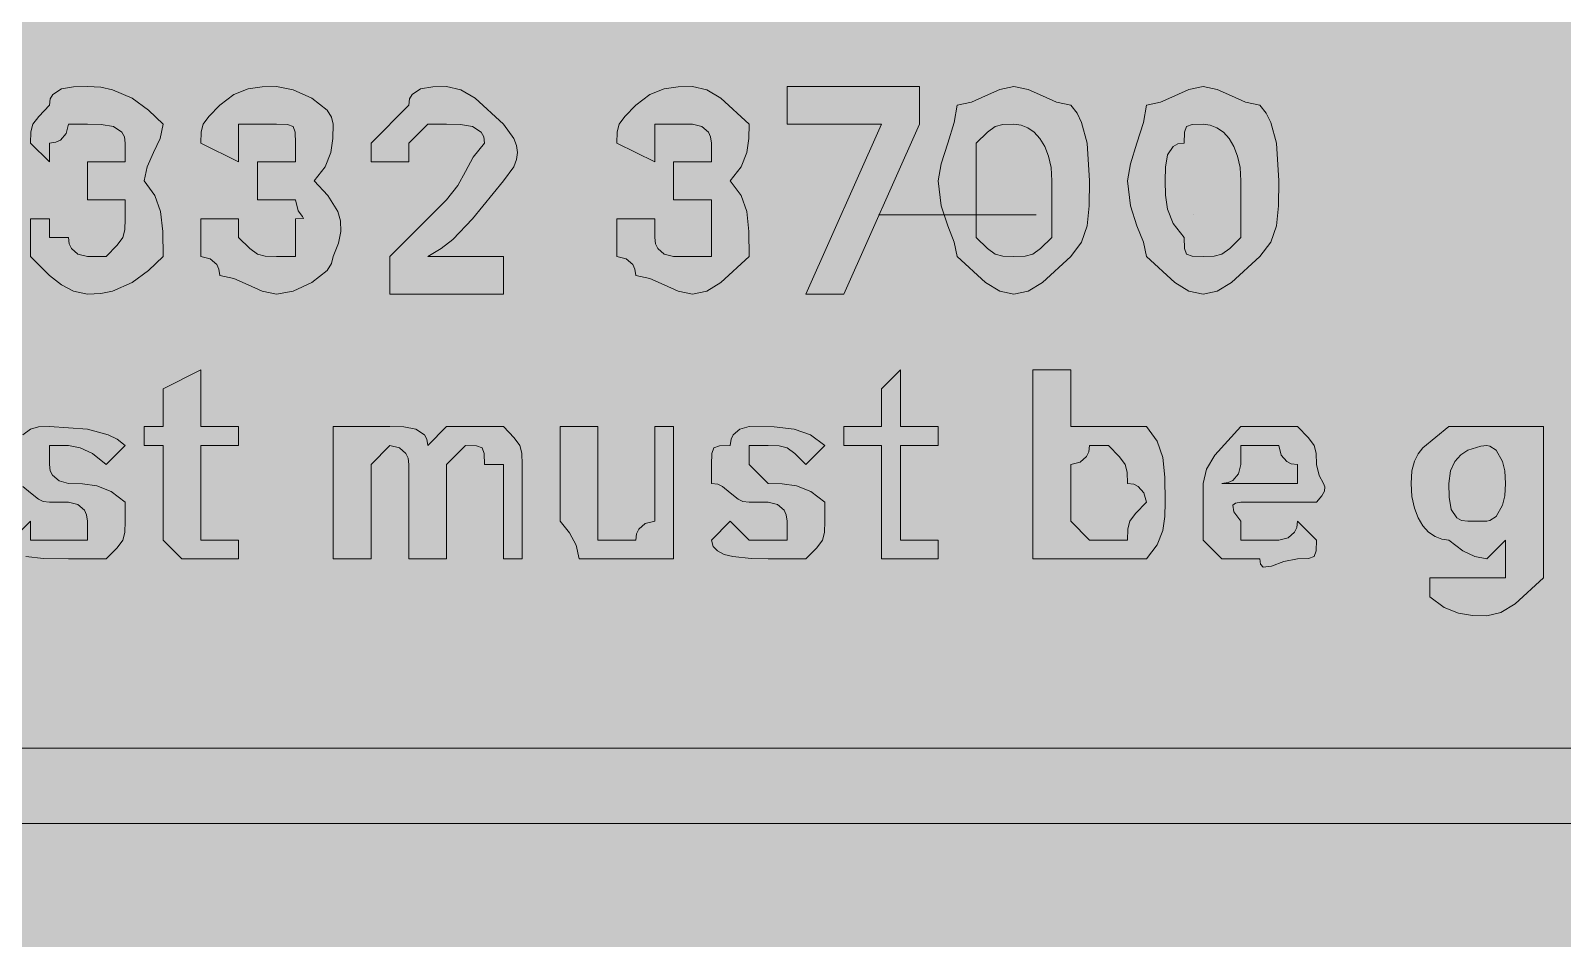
# Model space of a CAD drawing. Header units: metres. Extents: x 9 to 558, y 11 to 259.
# Drawn here: x 366.8 to 464, y 133.4 to 191 of the extents above; entities that cross this region are included whole.
import ezdxf

# ---------------------------------------------------------------- set-up
doc = ezdxf.new("R2010")
doc.units = ezdxf.units.M
for name, color, linetype, true_color in [('FILL_BLUE_0000FF', 7, 'Continuous', 0x0000ff), ('FILL_WHITE_FFFFFF', 7, 'Continuous', 0xffffff), ('STROKE_WHITE_FFFFFF', 7, 'Continuous', 0xffffff)]:
    doc.layers.add(name, color=color, linetype=linetype, true_color=true_color)

msp = doc.modelspace()

# ---------------------------------------------------------------- hatches: boundary and pattern name
at = {"layer": 'FILL_BLUE_0000FF', "true_color": 0x0000ff}
h = msp.add_hatch(color=7, dxfattribs=at)
h.dxf.hatch_style = 1
h.paths.add_polyline_path([(551.26, 259.39), (552.02, 259.23), (553.41, 258.69), (556.41, 257.04), (556.81, 256.54), (557.1, 255.95), (557.46, 254.64), (557.61, 252.24), (557.61, 18.24), (557.61, 15.84), (557.42, 14.96), (557.01, 14.19), (556.41, 13.44), (554.8, 12.05), (554.09, 11.63), (553.41, 11.34), (552.02, 11.08), (550.41, 11.04), (16.41, 11.04), (14.01, 11.04), (13.13, 11.75), (12.36, 12.24), (11.82, 12.73), (11.66, 13.04), (11.61, 13.44), (10.82, 13.89), (10.22, 14.36), (9.8, 14.85), (9.51, 15.39), (9.25, 16.65), (9.21, 18.24), (9.21, 252.24), (9.21, 254.64), (11.61, 257.04), (12.36, 257.64), (13.13, 258.05), (14.01, 258.24), (14.76, 258.84), (15.53, 259.25), (16.41, 259.44), (550.41, 259.44), (551.26, 259.39)])
at = {"layer": 'FILL_WHITE_FFFFFF', "true_color": 0xffffff}
h = msp.add_hatch(color=7, dxfattribs=at)
h.dxf.hatch_style = 1
h.paths.add_polyline_path([(372.81, 180.24), (371.61, 180.24), (370.41, 180.24), (370.41, 182.64), (371.61, 182.64), (372.81, 182.64), (372.81, 183.84), (372.76, 184.24), (372.6, 184.53), (372.06, 184.89), (371.29, 185.02), (370.41, 185.04), (369.21, 185.04), (369.06, 184.44), (368.7, 184.03), (368.41, 183.89), (368.01, 183.84), (368.01, 182.64), (366.81, 183.84), (366.83, 184.55), (366.96, 185.04), (367.32, 185.53), (368.01, 186.24), (368.06, 186.64), (368.22, 186.93), (368.76, 187.29), (369.53, 187.42), (370.41, 187.44), (371.26, 187.39), (372, 187.23), (373.26, 186.69), (374.29, 185.92), (375.21, 185.04), (375.02, 184.14), (374.61, 183.24), (374.2, 182.34), (374.01, 181.44), (374.7, 180.52), (375.06, 179.49), (375.19, 178.23), (375.21, 176.64), (374.29, 175.76), (373.26, 174.99), (372, 174.45), (371.26, 174.29), (370.41, 174.24), (369.53, 174.43), (368.76, 174.84), (368.01, 175.44), (366.81, 176.64), (366.81, 177.84), (366.81, 179.04), (368.01, 179.04), (368.01, 177.84), (369.21, 177.84), (369.26, 177.44), (369.4, 177.15), (369.81, 176.79), (370.41, 176.64), (371.61, 176.64), (372.3, 177.35), (372.66, 177.84), (372.79, 178.33), (372.81, 179.04), (372.81, 180.24)])
h = msp.add_hatch(color=7, dxfattribs=at)
h.dxf.hatch_style = 1
h.paths.add_polyline_path([(384.12, 179.06), (384.06, 179.19), (383.78, 179.55), (383.61, 180.24), (381.21, 180.24), (381.21, 182.64), (382.41, 182.64), (383.61, 182.64), (383.61, 183.84), (383.59, 184.53), (383.46, 184.89), (383.1, 185.02), (382.41, 185.04), (380.01, 185.04), (380.01, 183.84), (380.01, 182.64), (377.61, 183.84), (377.63, 184.55), (377.76, 185.04), (378.12, 185.53), (378.81, 186.24), (379.71, 186.93), (380.61, 187.29), (381.51, 187.42), (382.41, 187.44), (383.48, 187.23), (384.66, 186.69), (385.62, 185.92), (385.9, 185.49), (386.01, 185.04), (385.99, 184.14), (385.86, 183.24), (385.5, 182.34), (384.81, 181.44), (385.67, 180.52), (386.31, 179.49), (386.47, 178.9), (386.5, 178.23), (386.35, 177.49), (386.01, 176.64), (385.9, 176.19), (385.62, 175.76), (384.66, 174.99), (383.48, 174.45), (382.41, 174.24), (381.51, 174.43), (380.61, 174.84), (379.71, 175.25), (378.81, 175.44), (378.76, 175.84), (378.62, 176.13), (378.21, 176.49), (377.61, 176.64), (377.61, 177.84), (377.61, 179.04), (380.01, 179.04), (380.01, 177.84), (380.72, 177.15), (381.21, 176.79), (381.7, 176.66), (382.41, 176.64), (383.61, 176.64), (383.61, 179.04), (384.12, 179.06)])
h = msp.add_hatch(color=7, dxfattribs=at)
h.dxf.hatch_style = 1
h.paths.add_polyline_path([(388.41, 182.64), (388.41, 183.84), (390.81, 186.24), (390.86, 186.64), (391.02, 186.93), (391.56, 187.29), (392.33, 187.42), (393.21, 187.44), (394.11, 187.23), (395.01, 186.69), (396.81, 185.04), (397.48, 184.14), (397.65, 183.69), (397.71, 183.24), (397.65, 182.79), (397.48, 182.34), (396.81, 181.44), (394.86, 179.04), (393.6, 177.73), (392.86, 177.14), (392.01, 176.64), (396.81, 176.64), (396.81, 174.24), (389.61, 174.24), (389.61, 176.64), (393.21, 180.24), (393.92, 181.14), (394.41, 182.04), (394.9, 182.94), (395.61, 183.84), (395.56, 184.24), (395.4, 184.53), (394.86, 184.89), (394.09, 185.02), (393.21, 185.04), (392.01, 185.04), (390.81, 183.84), (390.81, 182.64), (388.41, 182.64)])
h = msp.add_hatch(color=7, dxfattribs=at)
h.dxf.hatch_style = 1
h.paths.add_polyline_path([(410.01, 180.24), (408.81, 180.24), (407.61, 180.24), (407.61, 182.64), (408.81, 182.64), (410.01, 182.64), (410.01, 183.84), (409.96, 184.24), (409.82, 184.53), (409.41, 184.89), (408.81, 185.04), (406.41, 185.04), (406.41, 183.84), (406.41, 182.64), (404.01, 183.84), (404.03, 184.55), (404.16, 185.04), (404.52, 185.53), (405.21, 186.24), (406.11, 186.93), (407.01, 187.29), (407.91, 187.42), (408.81, 187.44), (409.71, 187.23), (410.61, 186.69), (412.41, 185.04), (412.39, 184.14), (412.26, 183.24), (411.9, 182.34), (411.21, 181.44), (411.9, 180.52), (412.26, 179.49), (412.39, 178.23), (412.41, 176.64), (410.61, 174.99), (409.71, 174.45), (408.81, 174.24), (407.91, 174.43), (407.01, 174.84), (406.11, 175.25), (405.21, 175.44), (405.16, 175.84), (405.02, 176.13), (404.61, 176.49), (404.01, 176.64), (404.01, 177.84), (404.01, 179.04), (406.41, 179.04), (406.41, 177.84), (406.46, 177.44), (406.6, 177.15), (407.01, 176.79), (407.61, 176.64), (410.01, 176.64), (410.01, 179.04), (410.01, 180.24)])
h = msp.add_hatch(color=7, dxfattribs=at)
h.dxf.hatch_style = 1
h.paths.add_polyline_path([(420.81, 185.04), (414.81, 185.04), (414.81, 187.44), (423.21, 187.44), (423.21, 185.04), (418.41, 174.24), (416.01, 174.24), (420.81, 185.04)])
h = msp.add_hatch(color=7, dxfattribs=at)
h.dxf.hatch_style = 1
h.paths.add_polyline_path([(425.01, 183.84), (425.42, 185.15), (425.61, 186.24), (426.51, 186.43), (427.41, 186.84), (428.31, 187.25), (429.21, 187.44), (430.11, 187.25), (431.01, 186.84), (431.91, 186.43), (432.81, 186.24), (433.21, 185.74), (433.5, 185.15), (433.86, 183.84), (434.01, 181.44), (433.99, 179.85), (433.86, 178.59), (433.5, 177.56), (432.81, 176.64), (431.01, 174.99), (430.11, 174.45), (429.21, 174.24), (428.31, 174.45), (427.41, 174.99), (425.61, 176.64), (425.42, 177.56), (425.01, 178.59), (424.6, 179.85), (424.41, 181.44), (424.6, 182.53), (425.01, 183.84)])
h.paths.add_polyline_path([(430.41, 176.79), (430.9, 177.15), (431.61, 177.84), (431.61, 181.44), (431.56, 182.28), (431.4, 183.01), (431.17, 183.63), (430.86, 184.14), (430.5, 184.53), (430.09, 184.81), (429.66, 184.98), (429.21, 185.04), (428.5, 185.02), (428.01, 184.89), (427.52, 184.53), (426.81, 183.84), (426.81, 181.44), (426.81, 177.84), (427.52, 177.15), (428.01, 176.79), (428.5, 176.66), (429.21, 176.64), (429.92, 176.66), (430.41, 176.79)], flags=16)
h = msp.add_hatch(color=7, dxfattribs=at)
h.dxf.hatch_style = 1
h.paths.add_polyline_path([(437.01, 183.84), (437.42, 185.15), (437.61, 186.24), (438.51, 186.43), (439.41, 186.84), (440.31, 187.25), (441.21, 187.44), (442.11, 187.25), (443.01, 186.84), (443.91, 186.43), (444.81, 186.24), (445.21, 185.74), (445.5, 185.15), (445.86, 183.84), (446.01, 181.44), (445.99, 179.85), (445.86, 178.59), (445.5, 177.56), (444.81, 176.64), (443.01, 174.99), (442.11, 174.45), (441.21, 174.24), (440.31, 174.45), (439.41, 174.99), (437.61, 176.64), (437.42, 177.56), (437.01, 178.59), (436.6, 179.85), (436.41, 181.44), (436.6, 182.53), (437.01, 183.84)])
h.paths.add_polyline_path([(442.41, 176.79), (442.9, 177.15), (443.61, 177.84), (443.61, 181.44), (443.56, 182.28), (443.4, 183.01), (443.17, 183.63), (442.86, 184.14), (442.5, 184.53), (442.09, 184.81), (441.66, 184.98), (441.21, 185.04), (440.52, 185.02), (440.16, 184.89), (440.03, 184.53), (440.01, 183.84), (439.61, 183.79), (439.32, 183.63), (438.96, 183.09), (438.83, 182.32), (438.81, 181.44), (438.83, 180.54), (438.96, 179.64), (439.32, 178.74), (440.01, 177.84), (440.03, 177.15), (440.16, 176.79), (440.52, 176.66), (441.21, 176.64), (441.92, 176.66), (442.41, 176.79)], flags=16)
h = msp.add_hatch(color=7, dxfattribs=at)
h.dxf.hatch_style = 1
h.paths.add_polyline_path([(378.81, 158.64), (380.01, 158.64), (380.01, 157.44), (376.41, 157.44), (375.21, 158.64), (375.21, 164.64), (374.01, 164.64), (374.01, 165.84), (375.21, 165.84), (375.21, 168.24), (377.61, 169.44), (377.61, 165.84), (380.01, 165.84), (380.01, 164.64), (377.61, 164.64), (377.61, 158.64), (378.81, 158.64)])
h = msp.add_hatch(color=7, dxfattribs=at)
h.dxf.hatch_style = 1
h.paths.add_polyline_path([(423.21, 158.64), (424.41, 158.64), (424.41, 157.44), (422.01, 157.44), (420.81, 157.44), (420.81, 158.64), (420.81, 164.64), (418.41, 164.64), (418.41, 165.84), (420.81, 165.84), (420.81, 168.24), (422.01, 169.44), (422.01, 165.84), (424.41, 165.84), (424.41, 164.64), (422.01, 164.64), (422.01, 158.64), (423.21, 158.64)])
h = msp.add_hatch(color=7, dxfattribs=at)
h.dxf.hatch_style = 1
h.paths.add_polyline_path([(438.3, 164.92), (438.66, 163.89), (438.79, 162.63), (438.81, 161.04), (438.79, 160.14), (438.66, 159.24), (438.3, 158.34), (437.61, 157.44), (435.21, 157.44), (432.81, 157.44), (430.41, 157.44), (430.41, 169.44), (432.81, 169.44), (432.81, 165.84), (437.61, 165.84), (438.3, 164.92)])
h.paths.add_polyline_path([(436.43, 159.35), (436.56, 159.84), (436.92, 160.33), (437.61, 161.04), (437.46, 161.64), (437.1, 162.05), (436.81, 162.19), (436.41, 162.24), (436.39, 162.95), (436.26, 163.44), (435.9, 163.93), (435.21, 164.64), (434.01, 164.64), (433.96, 164.24), (433.82, 163.95), (433.41, 163.59), (432.81, 163.44), (432.81, 162.24), (432.81, 161.04), (432.81, 159.84), (434.01, 158.64), (435.21, 158.64), (436.41, 158.64), (436.43, 159.35)], flags=16)
h = msp.add_hatch(color=7, dxfattribs=at)
h.dxf.hatch_style = 1
h.paths.add_polyline_path([(368.06, 163.04), (368.2, 162.75), (368.61, 162.39), (369.21, 162.24), (370.11, 162.22), (371.01, 162.09), (371.91, 161.73), (372.81, 161.04), (372.81, 159.84), (372.79, 159.13), (372.66, 158.64), (372.3, 158.15), (371.61, 157.44), (369.21, 157.44), (367.63, 157.46), (366.51, 157.59), (366.12, 157.73), (365.83, 157.95), (365.67, 158.24), (365.61, 158.64), (366.81, 159.84), (366.81, 158.64), (369.21, 158.64), (370.41, 158.64), (370.41, 159.84), (370.36, 160.24), (370.22, 160.53), (369.81, 160.89), (369.21, 161.04), (368.01, 161.04), (367.61, 161.09), (367.3, 161.23), (366.81, 161.64), (366.32, 162.05), (366.01, 162.19), (365.61, 162.24), (365.61, 163.44), (365.61, 164.64), (366.32, 165.33), (366.81, 165.69), (367.3, 165.82), (368.01, 165.84), (370.41, 165.69), (371.72, 165.33), (372.31, 165.04), (372.81, 164.64), (371.61, 163.44), (370.73, 164.13), (369.96, 164.49), (369.21, 164.64), (368.01, 164.64), (368.01, 163.44), (368.06, 163.04)])
h = msp.add_hatch(color=7, dxfattribs=at)
h.dxf.hatch_style = 1
h.paths.add_polyline_path([(389.61, 165.84), (390.49, 165.82), (391.26, 165.69), (391.8, 165.33), (391.96, 165.04), (392.01, 164.64), (393.21, 165.84), (394.41, 165.84), (396.81, 165.84), (397.5, 165.13), (397.86, 164.64), (397.99, 164.15), (398.01, 163.44), (398.01, 157.44), (396.81, 157.44), (396.81, 163.44), (395.61, 163.44), (395.59, 164.13), (395.46, 164.49), (395.1, 164.62), (394.41, 164.64), (393.21, 163.44), (393.21, 162.24), (393.21, 157.44), (390.81, 157.44), (390.81, 163.44), (390.76, 163.84), (390.62, 164.13), (390.21, 164.49), (389.61, 164.64), (388.41, 163.44), (388.41, 162.24), (388.41, 157.44), (386.01, 157.44), (386.01, 165.84), (388.41, 165.84), (389.61, 165.84)])
h = msp.add_hatch(color=7, dxfattribs=at)
h.dxf.hatch_style = 1
h.paths.add_polyline_path([(401.61, 157.44), (401.42, 158.32), (401.01, 159.09), (400.41, 159.84), (400.41, 165.84), (402.81, 165.84), (402.81, 159.84), (402.81, 158.64), (404.01, 158.64), (405.21, 158.64), (405.26, 159.04), (405.4, 159.33), (405.81, 159.69), (406.41, 159.84), (406.41, 165.84), (407.61, 165.84), (407.61, 157.44), (406.41, 157.44), (405.21, 157.44), (404.01, 157.44), (401.61, 157.44)])
h = msp.add_hatch(color=7, dxfattribs=at)
h.dxf.hatch_style = 1
h.paths.add_polyline_path([(413.61, 162.24), (414.51, 162.22), (415.41, 162.09), (416.31, 161.73), (417.21, 161.04), (417.21, 159.84), (417.19, 159.13), (417.06, 158.64), (416.7, 158.15), (416.01, 157.44), (413.61, 157.44), (412.54, 157.46), (411.36, 157.59), (410.83, 157.73), (410.4, 157.95), (410.12, 158.24), (410.01, 158.64), (411.21, 159.84), (412.41, 158.64), (413.61, 158.64), (414.81, 158.64), (414.81, 159.84), (414.76, 160.24), (414.62, 160.53), (414.21, 160.89), (413.61, 161.04), (412.41, 161.04), (412.01, 161.09), (411.7, 161.23), (411.21, 161.64), (410.72, 162.05), (410.41, 162.19), (410.01, 162.24), (410.01, 163.44), (410.03, 164.13), (410.16, 164.49), (410.52, 164.62), (411.21, 164.64), (411.26, 165.04), (411.4, 165.33), (411.81, 165.69), (412.41, 165.84), (414, 165.82), (415.26, 165.69), (416.29, 165.33), (417.21, 164.64), (416.01, 163.44), (415.3, 164.13), (414.81, 164.49), (414.32, 164.62), (413.61, 164.64), (412.41, 164.64), (412.41, 163.44), (413.61, 162.24)])
h = msp.add_hatch(color=7, dxfattribs=at)
h.dxf.hatch_style = 1
h.paths.add_polyline_path([(441.21, 158.64), (441.21, 162.24), (441.42, 163.14), (441.96, 164.04), (443.61, 165.84), (447.21, 165.84), (447.9, 165.13), (448.26, 164.64), (448.39, 164.15), (448.41, 163.44), (448.58, 162.73), (448.86, 162.24), (448.94, 162.01), (448.92, 161.75), (448.75, 161.44), (448.41, 161.04), (443.61, 161.04), (443.27, 160.99), (443.1, 160.85), (443.16, 160.44), (443.61, 159.84), (443.61, 158.64), (446.01, 158.64), (446.61, 158.79), (447.02, 159.15), (447.16, 159.44), (447.21, 159.84), (448.41, 158.64), (448.39, 157.95), (448.26, 157.59), (447.9, 157.46), (447.21, 157.44), (446.33, 157.27), (445.56, 156.99), (445.02, 156.93), (444.86, 157.1), (444.81, 157.44), (442.41, 157.44), (441.21, 158.64)])
h.paths.add_polyline_path([(447.21, 163.44), (446.81, 163.49), (446.52, 163.63), (446.16, 164.04), (446.01, 164.64), (443.61, 164.64), (443.61, 163.44), (443.46, 162.84), (443.1, 162.43), (442.81, 162.29), (442.41, 162.24), (447.21, 162.24), (447.21, 163.44)], flags=16)
h = msp.add_hatch(color=7, dxfattribs=at)
h.dxf.hatch_style = 1
h.paths.add_polyline_path([(462.81, 156.24), (461.01, 154.59), (460.11, 154.05), (459.21, 153.84), (458.31, 153.86), (457.41, 153.99), (456.51, 154.35), (455.61, 155.04), (455.61, 156.24), (458.01, 156.24), (460.41, 156.24), (460.41, 157.44), (460.41, 158.64), (459.21, 157.44), (458.46, 157.59), (457.69, 157.95), (456.81, 158.64), (456.36, 158.7), (455.93, 158.86), (455.52, 159.15), (455.16, 159.54), (454.85, 160.05), (454.62, 160.66), (454.46, 161.4), (454.41, 162.24), (454.46, 163.03), (454.62, 163.65), (454.85, 164.12), (455.16, 164.49), (456.81, 165.84), (459.21, 165.84), (460.41, 165.84), (462.81, 165.84), (462.81, 156.24)])
h.paths.add_polyline_path([(458.01, 164.34), (457.57, 164.05), (457.18, 163.63), (456.91, 163.03), (456.81, 162.24), (456.83, 161.36), (456.96, 160.59), (457.32, 160.05), (457.61, 159.89), (458.01, 159.84), (459.21, 159.84), (459.4, 159.88), (459.81, 160.14), (460.22, 160.85), (460.36, 161.45), (460.41, 162.24), (460.36, 163.03), (460.22, 163.63), (459.81, 164.34), (459.4, 164.6), (459.21, 164.64), (458.83, 164.6), (458.01, 164.34)], flags=16)
h = msp.add_hatch(color=7, dxfattribs=at)
h.dxf.hatch_style = 1
h.paths.add_polyline_path([(62.01, 140.64), (62.01, 145.44), (495.21, 145.44), (490.41, 150.24), (497.61, 150.24), (504.81, 143.04), (497.61, 135.84), (490.41, 135.84), (495.21, 140.64), (62.01, 140.64)])

# ---------------------------------------------------------------- linework, layer by layer
at = {"layer": 'FILL_WHITE_FFFFFF', "lineweight": 0, "true_color": 0xffffff}
for points in [[(372.81, 180.24), (371.61, 180.24), (370.41, 180.24), (370.41, 182.64), (371.61, 182.64), (372.81, 182.64), (372.81, 183.84), (372.76, 184.24), (372.6, 184.53), (372.06, 184.89), (371.29, 185.02), (370.41, 185.04), (369.21, 185.04), (369.06, 184.44), (368.7, 184.03), (368.41, 183.89), (368.01, 183.84), (368.01, 182.64), (366.81, 183.84), (366.83, 184.55), (366.96, 185.04), (367.32, 185.53), (368.01, 186.24), (368.06, 186.64), (368.22, 186.93), (368.76, 187.29), (369.53, 187.42), (370.41, 187.44), (371.26, 187.39), (372, 187.23), (373.26, 186.69), (374.29, 185.92), (375.21, 185.04), (375.02, 184.14), (374.61, 183.24), (374.2, 182.34), (374.01, 181.44), (374.7, 180.52), (375.06, 179.49), (375.19, 178.23), (375.21, 176.64), (374.29, 175.76), (373.26, 174.99), (372, 174.45), (371.26, 174.29), (370.41, 174.24), (369.53, 174.43), (368.76, 174.84), (368.01, 175.44), (366.81, 176.64), (366.81, 177.84), (366.81, 179.04), (368.01, 179.04), (368.01, 177.84), (369.21, 177.84), (369.26, 177.44), (369.4, 177.15), (369.81, 176.79), (370.41, 176.64), (371.61, 176.64), (372.3, 177.35), (372.66, 177.84), (372.79, 178.33), (372.81, 179.04)], [(384.12, 179.06), (384.06, 179.19), (383.78, 179.55), (383.61, 180.24), (381.21, 180.24), (381.21, 182.64), (382.41, 182.64), (383.61, 182.64), (383.61, 183.84), (383.59, 184.53), (383.46, 184.89), (383.1, 185.02), (382.41, 185.04), (380.01, 185.04), (380.01, 183.84), (380.01, 182.64), (377.61, 183.84), (377.63, 184.55), (377.76, 185.04), (378.12, 185.53), (378.81, 186.24), (379.71, 186.93), (380.61, 187.29), (381.51, 187.42), (382.41, 187.44), (383.48, 187.23), (384.66, 186.69), (385.62, 185.92), (385.9, 185.49), (386.01, 185.04), (385.99, 184.14), (385.86, 183.24), (385.5, 182.34), (384.81, 181.44), (385.67, 180.52), (386.31, 179.49), (386.47, 178.9), (386.5, 178.23), (386.35, 177.49), (386.01, 176.64), (385.9, 176.19), (385.62, 175.76), (384.66, 174.99), (383.48, 174.45), (382.41, 174.24), (381.51, 174.43), (380.61, 174.84), (379.71, 175.25), (378.81, 175.44), (378.76, 175.84), (378.62, 176.13), (378.21, 176.49), (377.61, 176.64), (377.61, 177.84), (377.61, 179.04), (380.01, 179.04), (380.01, 177.84), (380.72, 177.15), (381.21, 176.79), (381.7, 176.66), (382.41, 176.64), (383.61, 176.64), (383.61, 179.04)], [(388.41, 182.64), (388.41, 183.84), (390.81, 186.24), (390.86, 186.64), (391.02, 186.93), (391.56, 187.29), (392.33, 187.42), (393.21, 187.44), (394.11, 187.23), (395.01, 186.69), (396.81, 185.04), (397.48, 184.14), (397.65, 183.69), (397.71, 183.24), (397.65, 182.79), (397.48, 182.34), (396.81, 181.44), (394.86, 179.04), (393.6, 177.73), (392.86, 177.14), (392.01, 176.64), (396.81, 176.64), (396.81, 174.24), (389.61, 174.24), (389.61, 176.64), (393.21, 180.24), (393.92, 181.14), (394.41, 182.04), (394.9, 182.94), (395.61, 183.84), (395.56, 184.24), (395.4, 184.53), (394.86, 184.89), (394.09, 185.02), (393.21, 185.04), (392.01, 185.04), (390.81, 183.84), (390.81, 182.64)], [(410.01, 180.24), (408.81, 180.24), (407.61, 180.24), (407.61, 182.64), (408.81, 182.64), (410.01, 182.64), (410.01, 183.84), (409.96, 184.24), (409.82, 184.53), (409.41, 184.89), (408.81, 185.04), (406.41, 185.04), (406.41, 183.84), (406.41, 182.64), (404.01, 183.84), (404.03, 184.55), (404.16, 185.04), (404.52, 185.53), (405.21, 186.24), (406.11, 186.93), (407.01, 187.29), (407.91, 187.42), (408.81, 187.44), (409.71, 187.23), (410.61, 186.69), (412.41, 185.04), (412.39, 184.14), (412.26, 183.24), (411.9, 182.34), (411.21, 181.44), (411.9, 180.52), (412.26, 179.49), (412.39, 178.23), (412.41, 176.64), (410.61, 174.99), (409.71, 174.45), (408.81, 174.24), (407.91, 174.43), (407.01, 174.84), (406.11, 175.25), (405.21, 175.44), (405.16, 175.84), (405.02, 176.13), (404.61, 176.49), (404.01, 176.64), (404.01, 177.84), (404.01, 179.04), (406.41, 179.04), (406.41, 177.84), (406.46, 177.44), (406.6, 177.15), (407.01, 176.79), (407.61, 176.64), (410.01, 176.64), (410.01, 179.04)], [(420.81, 185.04), (414.81, 185.04), (414.81, 187.44), (423.21, 187.44), (423.21, 185.04), (418.41, 174.24), (416.01, 174.24)], [(425.01, 183.84), (425.42, 185.15), (425.61, 186.24), (426.51, 186.43), (427.41, 186.84), (428.31, 187.25), (429.21, 187.44), (430.11, 187.25), (431.01, 186.84), (431.91, 186.43), (432.81, 186.24), (433.21, 185.74), (433.5, 185.15), (433.86, 183.84), (434.01, 181.44), (433.99, 179.85), (433.86, 178.59), (433.5, 177.56), (432.81, 176.64), (431.01, 174.99), (430.11, 174.45), (429.21, 174.24), (428.31, 174.45), (427.41, 174.99), (425.61, 176.64), (425.42, 177.56), (425.01, 178.59), (424.6, 179.85), (424.41, 181.44), (424.6, 182.53)], [(437.01, 183.84), (437.42, 185.15), (437.61, 186.24), (438.51, 186.43), (439.41, 186.84), (440.31, 187.25), (441.21, 187.44), (442.11, 187.25), (443.01, 186.84), (443.91, 186.43), (444.81, 186.24), (445.21, 185.74), (445.5, 185.15), (445.86, 183.84), (446.01, 181.44), (445.99, 179.85), (445.86, 178.59), (445.5, 177.56), (444.81, 176.64), (443.01, 174.99), (442.11, 174.45), (441.21, 174.24), (440.31, 174.45), (439.41, 174.99), (437.61, 176.64), (437.42, 177.56), (437.01, 178.59), (436.6, 179.85), (436.41, 181.44), (436.6, 182.53)], [(430.41, 176.79), (430.9, 177.15), (431.61, 177.84), (431.61, 181.44), (431.56, 182.28), (431.4, 183.01), (431.17, 183.63), (430.86, 184.14), (430.5, 184.53), (430.09, 184.81), (429.66, 184.98), (429.21, 185.04), (428.5, 185.02), (428.01, 184.89), (427.52, 184.53), (426.81, 183.84), (426.81, 181.44), (426.81, 177.84), (427.52, 177.15), (428.01, 176.79), (428.5, 176.66), (429.21, 176.64), (429.92, 176.66)], [(442.41, 176.79), (442.9, 177.15), (443.61, 177.84), (443.61, 181.44), (443.56, 182.28), (443.4, 183.01), (443.17, 183.63), (442.86, 184.14), (442.5, 184.53), (442.09, 184.81), (441.66, 184.98), (441.21, 185.04), (440.52, 185.02), (440.16, 184.89), (440.03, 184.53), (440.01, 183.84), (439.61, 183.79), (439.32, 183.63), (438.96, 183.09), (438.83, 182.32), (438.81, 181.44), (438.83, 180.54), (438.96, 179.64), (439.32, 178.74), (440.01, 177.84), (440.03, 177.15), (440.16, 176.79), (440.52, 176.66), (441.21, 176.64), (441.92, 176.66)], [(378.81, 158.64), (380.01, 158.64), (380.01, 157.44), (376.41, 157.44), (375.21, 158.64), (375.21, 164.64), (374.01, 164.64), (374.01, 165.84), (375.21, 165.84), (375.21, 168.24), (377.61, 169.44), (377.61, 165.84), (380.01, 165.84), (380.01, 164.64), (377.61, 164.64), (377.61, 158.64)], [(423.21, 158.64), (424.41, 158.64), (424.41, 157.44), (422.01, 157.44), (420.81, 157.44), (420.81, 158.64), (420.81, 164.64), (418.41, 164.64), (418.41, 165.84), (420.81, 165.84), (420.81, 168.24), (422.01, 169.44), (422.01, 165.84), (424.41, 165.84), (424.41, 164.64), (422.01, 164.64), (422.01, 158.64)], [(438.3, 164.92), (438.66, 163.89), (438.79, 162.63), (438.81, 161.04), (438.79, 160.14), (438.66, 159.24), (438.3, 158.34), (437.61, 157.44), (435.21, 157.44), (432.81, 157.44), (430.41, 157.44), (430.41, 169.44), (432.81, 169.44), (432.81, 165.84), (437.61, 165.84)], [(389.61, 165.84), (390.49, 165.82), (391.26, 165.69), (391.8, 165.33), (391.96, 165.04), (392.01, 164.64), (393.21, 165.84), (394.41, 165.84), (396.81, 165.84), (397.5, 165.13), (397.86, 164.64), (397.99, 164.15), (398.01, 163.44), (398.01, 157.44), (396.81, 157.44), (396.81, 163.44), (395.61, 163.44), (395.59, 164.13), (395.46, 164.49), (395.1, 164.62), (394.41, 164.64), (393.21, 163.44), (393.21, 162.24), (393.21, 157.44), (390.81, 157.44), (390.81, 163.44), (390.76, 163.84), (390.62, 164.13), (390.21, 164.49), (389.61, 164.64), (388.41, 163.44), (388.41, 162.24), (388.41, 157.44), (386.01, 157.44), (386.01, 165.84), (388.41, 165.84)], [(401.61, 157.44), (401.42, 158.32), (401.01, 159.09), (400.41, 159.84), (400.41, 165.84), (402.81, 165.84), (402.81, 159.84), (402.81, 158.64), (404.01, 158.64), (405.21, 158.64), (405.26, 159.04), (405.4, 159.33), (405.81, 159.69), (406.41, 159.84), (406.41, 165.84), (407.61, 165.84), (407.61, 157.44), (406.41, 157.44), (405.21, 157.44), (404.01, 157.44)], [(413.61, 162.24), (414.51, 162.22), (415.41, 162.09), (416.31, 161.73), (417.21, 161.04), (417.21, 159.84), (417.19, 159.13), (417.06, 158.64), (416.7, 158.15), (416.01, 157.44), (413.61, 157.44), (412.54, 157.46), (411.36, 157.59), (410.83, 157.73), (410.4, 157.95), (410.12, 158.24), (410.01, 158.64), (411.21, 159.84), (412.41, 158.64), (413.61, 158.64), (414.81, 158.64), (414.81, 159.84), (414.76, 160.24), (414.62, 160.53), (414.21, 160.89), (413.61, 161.04), (412.41, 161.04), (412.01, 161.09), (411.7, 161.23), (411.21, 161.64), (410.72, 162.05), (410.41, 162.19), (410.01, 162.24), (410.01, 163.44), (410.03, 164.13), (410.16, 164.49), (410.52, 164.62), (411.21, 164.64), (411.26, 165.04), (411.4, 165.33), (411.81, 165.69), (412.41, 165.84), (414, 165.82), (415.26, 165.69), (416.29, 165.33), (417.21, 164.64), (416.01, 163.44), (415.3, 164.13), (414.81, 164.49), (414.32, 164.62), (413.61, 164.64), (412.41, 164.64), (412.41, 163.44)], [(441.21, 158.64), (441.21, 162.24), (441.42, 163.14), (441.96, 164.04), (443.61, 165.84), (447.21, 165.84), (447.9, 165.13), (448.26, 164.64), (448.39, 164.15), (448.41, 163.44), (448.58, 162.73), (448.86, 162.24), (448.94, 162.01), (448.92, 161.75), (448.75, 161.44), (448.41, 161.04), (443.61, 161.04), (443.27, 160.99), (443.1, 160.85), (443.16, 160.44), (443.61, 159.84), (443.61, 158.64), (446.01, 158.64), (446.61, 158.79), (447.02, 159.15), (447.16, 159.44), (447.21, 159.84), (448.41, 158.64), (448.39, 157.95), (448.26, 157.59), (447.9, 157.46), (447.21, 157.44), (446.33, 157.27), (445.56, 156.99), (445.02, 156.93), (444.86, 157.1), (444.81, 157.44), (442.41, 157.44)], [(462.81, 156.24), (461.01, 154.59), (460.11, 154.05), (459.21, 153.84), (458.31, 153.86), (457.41, 153.99), (456.51, 154.35), (455.61, 155.04), (455.61, 156.24), (458.01, 156.24), (460.41, 156.24), (460.41, 157.44), (460.41, 158.64), (459.21, 157.44), (458.46, 157.59), (457.69, 157.95), (456.81, 158.64), (456.36, 158.7), (455.93, 158.86), (455.52, 159.15), (455.16, 159.54), (454.85, 160.05), (454.62, 160.66), (454.46, 161.4), (454.41, 162.24), (454.46, 163.03), (454.62, 163.65), (454.85, 164.12), (455.16, 164.49), (456.81, 165.84), (459.21, 165.84), (460.41, 165.84), (462.81, 165.84)], [(436.43, 159.35), (436.56, 159.84), (436.92, 160.33), (437.61, 161.04), (437.46, 161.64), (437.1, 162.05), (436.81, 162.19), (436.41, 162.24), (436.39, 162.95), (436.26, 163.44), (435.9, 163.93), (435.21, 164.64), (434.01, 164.64), (433.96, 164.24), (433.82, 163.95), (433.41, 163.59), (432.81, 163.44), (432.81, 162.24), (432.81, 161.04), (432.81, 159.84), (434.01, 158.64), (435.21, 158.64), (436.41, 158.64)], [(447.21, 163.44), (446.81, 163.49), (446.52, 163.63), (446.16, 164.04), (446.01, 164.64), (443.61, 164.64), (443.61, 163.44), (443.46, 162.84), (443.1, 162.43), (442.81, 162.29), (442.41, 162.24), (447.21, 162.24)], [(458.01, 164.34), (457.57, 164.05), (457.18, 163.63), (456.91, 163.03), (456.81, 162.24), (456.83, 161.36), (456.96, 160.59), (457.32, 160.05), (457.61, 159.89), (458.01, 159.84), (459.21, 159.84), (459.4, 159.88), (459.81, 160.14), (460.22, 160.85), (460.36, 161.45), (460.41, 162.24), (460.36, 163.03), (460.22, 163.63), (459.81, 164.34), (459.4, 164.6), (459.21, 164.64), (458.83, 164.6)], [(62.01, 140.64), (62.01, 145.44), (495.21, 145.44), (490.41, 150.24), (497.61, 150.24), (504.81, 143.04), (497.61, 135.84), (490.41, 135.84), (495.21, 140.64)]]:
    msp.add_lwpolyline(points, close=True, dxfattribs=at)
for points in [[(366.32, 165.33), (366.81, 165.69), (367.3, 165.82), (368.01, 165.84), (370.41, 165.69), (371.72, 165.33), (372.31, 165.04), (372.81, 164.64), (371.61, 163.44), (370.73, 164.13), (369.96, 164.49), (369.21, 164.64), (368.01, 164.64), (368.01, 163.44), (368.06, 163.04), (368.2, 162.75), (368.61, 162.39), (369.21, 162.24), (370.11, 162.22), (371.01, 162.09), (371.91, 161.73), (372.81, 161.04), (372.81, 159.84), (372.79, 159.13), (372.66, 158.64), (372.3, 158.15), (371.61, 157.44), (369.21, 157.44), (367.63, 157.46), (366.51, 157.59)], [(365.61, 158.64), (366.81, 159.84), (366.81, 158.64), (369.21, 158.64), (370.41, 158.64), (370.41, 159.84), (370.36, 160.24), (370.22, 160.53), (369.81, 160.89), (369.21, 161.04), (368.01, 161.04), (367.61, 161.09), (367.3, 161.23), (366.81, 161.64), (366.32, 162.05)]]:
    msp.add_lwpolyline(points, dxfattribs=at)
at = {"layer": 'STROKE_WHITE_FFFFFF', "lineweight": 0, "true_color": 0xffffff}
for points in [[(420.61, 179.28), (430.61, 179.28)], [(420.61, 179.28), (430.61, 179.28)], [(420.61, 179.28), (430.61, 179.28)], [(420.61, 179.28), (430.61, 179.28)], [(420.61, 179.28), (430.61, 179.28)], [(420.61, 179.28), (430.61, 179.28)], [(420.61, 179.28), (430.61, 179.28)], [(420.61, 179.28), (430.61, 179.28)], [(440.61, 179.28), (440.61, 179.28)], [(440.61, 179.28), (440.61, 179.28)], [(440.61, 179.28), (440.61, 179.28)], [(440.61, 179.28), (440.61, 179.28)], [(440.61, 179.28), (440.61, 179.28)], [(440.61, 179.28), (440.61, 179.28)], [(440.61, 179.28), (440.61, 179.28)], [(440.61, 179.28), (440.61, 179.28)]]:
    msp.add_lwpolyline(points, dxfattribs=at)

doc.saveas('drawing.dxf')
